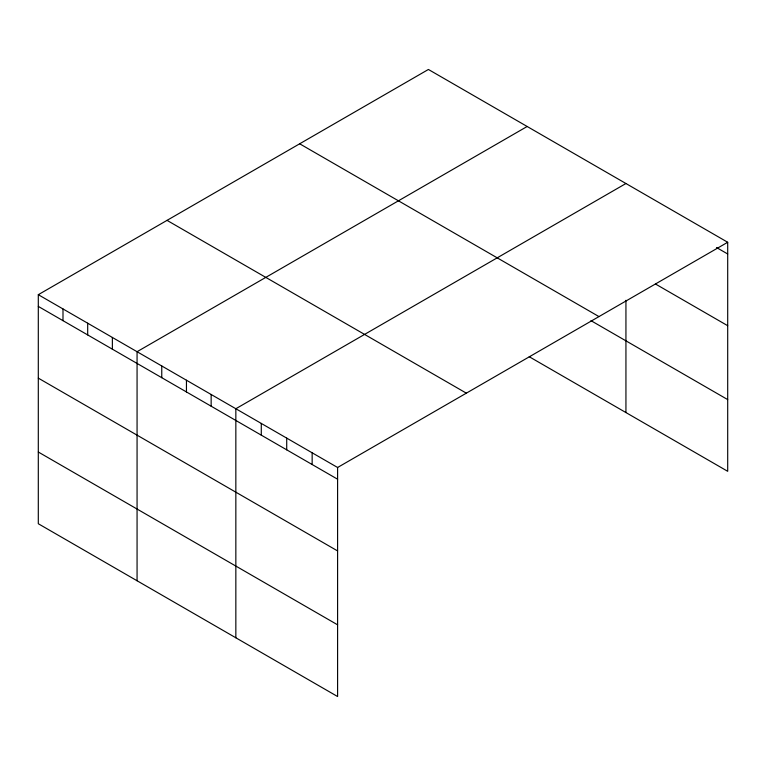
<?xml version="1.0" encoding="UTF-8"?>
<svg xmlns="http://www.w3.org/2000/svg" width="766" height="766" viewBox="0 0 766 766"><rect width="100%" height="100%" fill="white"/><g stroke="black" fill="none" stroke-linecap="round" stroke-linejoin="round"><path stroke-width="1.15" d="M38.3 294.69L337.595 467.49L337.595 696.533L38.3 523.733L38.3 294.69L428.405 69.467L727.7 242.267L727.7 471.31L529.229 356.726M527.171 126.486L137.066 351.709L137.066 580.762M625.937 183.514L235.842 408.738L235.842 637.781M337.595 467.49L727.7 242.267M716.507 247.523L727.7 253.986M655.447 283.985L727.7 325.703M299.669 143.788L598.964 316.588M590.959 320.648L727.7 399.593M167.036 220.369L466.331 393.159M38.3 306.41L337.595 479.21M38.3 378.126L337.595 550.926M38.3 452.017L337.595 624.817M625.937 300.32L625.937 412.558M312.155 452.802L312.155 464.522M286.714 438.114L286.714 449.834M261.283 423.426L261.283 435.145M211.148 394.48L211.148 406.2M186.454 380.223L186.454 391.943M161.76 365.966L161.76 377.686M112.372 337.452L112.372 349.172M87.688 323.195L87.688 334.914M62.994 308.947L62.994 320.667"/></g></svg>
